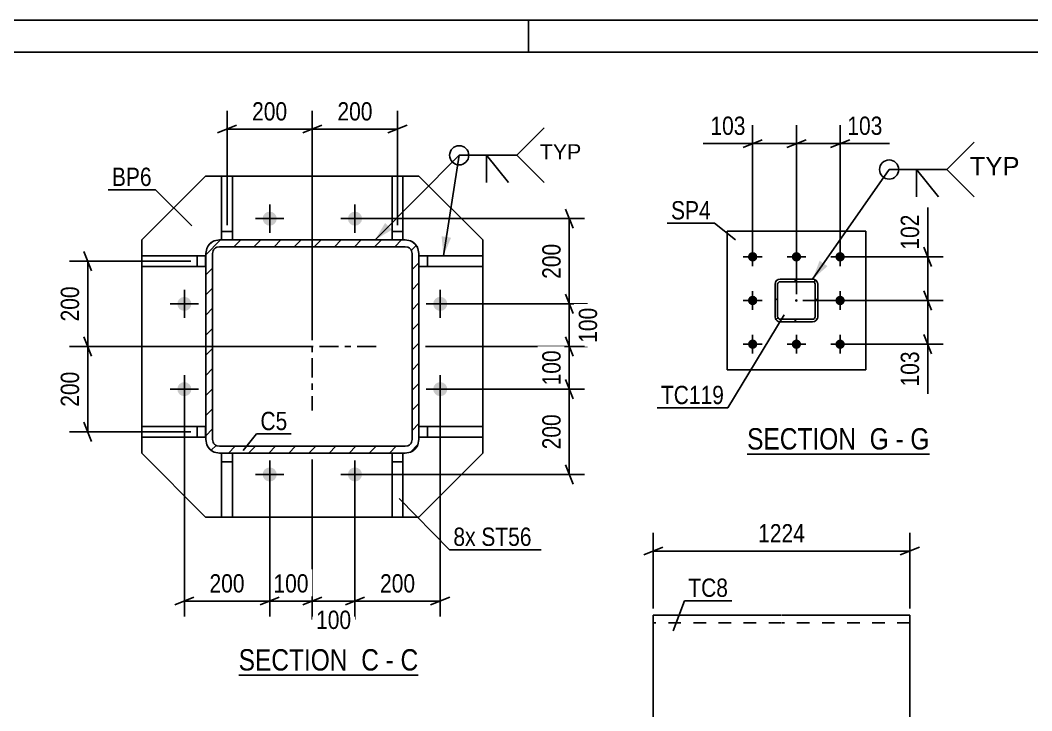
# Model space of a CAD drawing. Header units: millimetres. Extents: x 0 to 841, y 0 to 594.
# Drawn here: x 551.6 to 709.7, y 486 to 594 of the extents above; entities that cross this region are included whole.
import ezdxf

# ---------------------------------------------------------------- set-up
doc = ezdxf.new("R2010")
doc.units = ezdxf.units.MM
doc.linetypes.add('DXK_LINE_DOT2', pattern=[3.9198, 1.9599, -1.9599])
doc.linetypes.add('DXK_LINE_DOT3', pattern=[5.9187, 2.979, -0.9799, 0.9799, -0.9799])
doc.styles.add('Arial', font='arial.ttf', dxfattribs={"height": 0.2})
doc.styles.add('Arial Narrow', font='ARIALN.TTF', dxfattribs={"height": 0.2})

# ---------------------------------------------------------------- blocks, each defined once
blk = doc.blocks.new('Unknown-695494452-1133')
at = {"color": 5, "linetype": 'Continuous'}
for p, q in [((841, 594), (0, 594)), ((631, 589), (631, 594)), ((836, 589), (5, 589))]:
    blk.add_line(p, q, dxfattribs=at)
blk = doc.blocks.new('Unknown-695494452-62 - 4946')
at = {"color": 6, "linetype": 'Continuous'}
blk.add_line((585.71, 491.56), (613.78, 491.56), dxfattribs=at)
at = {"color": 0, "linetype": 'Continuous'}
for points in [[(603.82, 492.31), (603.82, 495.81), (585.71, 495.81), (585.71, 492.31)], [(607.64, 492.31), (607.64, 495.81), (604.87, 495.81), (604.87, 492.31)], [(609.96, 492.31), (609.96, 495.81), (608.69, 495.81), (608.69, 492.31)], [(613.78, 492.31), (613.78, 495.81), (611.01, 495.81), (611.01, 492.31)]]:
    blk.add_wipeout(points, dxfattribs=at)
at = {"color": 7, "linetype": 'Continuous', "style": 'Arial Narrow'}
for s, p in [('SECTION ', (585.71, 492.31)), ('C', (604.87, 492.31)), ('C', (611.01, 492.31)), ('-', (608.69, 492.31))]:
    blk.add_text(s, height=3.34, dxfattribs=at).set_placement(p)
blk = doc.blocks.new('Unknown-695494452-66 - 5974')
at = {"color": 6, "linetype": 'Continuous'}
blk.add_line((665.19, 526.12), (693.69, 526.12), dxfattribs=at)
at = {"color": 0, "linetype": 'Continuous'}
for points in [[(683.29, 526.87), (683.29, 530.37), (665.19, 530.37), (665.19, 526.87)], [(687.33, 526.87), (687.33, 530.37), (684.34, 530.37), (684.34, 526.87)], [(689.65, 526.87), (689.65, 530.37), (688.38, 530.37), (688.38, 526.87)], [(693.69, 526.87), (693.69, 530.37), (690.7, 530.37), (690.7, 526.87)]]:
    blk.add_wipeout(points, dxfattribs=at)
at = {"color": 7, "linetype": 'Continuous', "style": 'Arial Narrow'}
for s, p in [('SECTION ', (665.19, 526.87)), ('G', (684.34, 526.87)), ('G', (690.7, 526.87)), ('-', (688.38, 526.87))]:
    blk.add_text(s, height=3.34, dxfattribs=at).set_placement(p)
blk = doc.blocks.new('Part-695494452-3394 - 3378')
at = {"color": 2, "linetype": 'Continuous'}
for p, q in [((670.52, 500.99), (650.52, 500.99)), ((650.52, 473.39), (650.52, 500.99)), ((690.62, 500.99), (670.62, 500.99)), ((690.62, 500.99), (690.62, 500.81)), ((690.62, 500.81), (690.62, 470.99)), ((650.52, 473.39), (650.52, 470.99)), ((670.52, 470.99), (650.52, 470.99)), ((690.62, 470.99), (670.62, 470.99))]:
    blk.add_line(p, q, dxfattribs=at)
at = {"color": 7, "linetype": 'DXK_LINE_DOT2'}
for p, q in [((670.52, 499.79), (650.52, 499.79)), ((690.62, 499.79), (670.62, 499.79)), ((650.52, 471.18), (650.52, 473.39)), ((650.52, 472.19), (650.52, 472.29)), ((670.52, 472.19), (650.52, 472.19)), ((690.62, 472.19), (670.62, 472.19)), ((690.62, 472.19), (690.62, 472.29))]:
    blk.add_line(p, q, dxfattribs=at)
blk = doc.blocks.new('Part-695494452-5003 - 4946')
at = {"color": 2, "linetype": 'Continuous'}
for p, q in [((609.72, 559.64), (609.72, 569.64)), ((611.39, 569.64), (609.72, 569.64)), ((611.39, 569.64), (611.39, 559.64)), ((611.39, 560.97), (609.72, 560.97))]:
    blk.add_line(p, q, dxfattribs=at)
at = {"color": 7, "linetype": 'DXK_LINE_DOT2'}
blk.add_line((611.39, 559.64), (609.72, 559.64), dxfattribs=at)
blk = doc.blocks.new('Part-695494452-5008 - 4946')
at = {"color": 2, "linetype": 'Continuous'}
for p, q in [((583.05, 559.64), (583.05, 569.64)), ((583.05, 569.64), (584.72, 569.64)), ((584.72, 569.64), (584.72, 559.64)), ((583.05, 560.97), (584.72, 560.97))]:
    blk.add_line(p, q, dxfattribs=at)
at = {"color": 7, "linetype": 'DXK_LINE_DOT2'}
blk.add_line((584.72, 559.64), (583.05, 559.64), dxfattribs=at)
blk = doc.blocks.new('Part-695494452-4956 - 4946')
at = {"color": 2, "linetype": 'Continuous'}
for p, q in [((570.56, 559.64), (580.55, 569.64)), ((580.55, 569.64), (583.05, 569.64)), ((609.72, 569.64), (584.72, 569.64)), ((613.89, 569.64), (611.39, 569.64)), ((623.89, 559.64), (613.89, 569.64)), ((570.56, 559.64), (570.56, 557.14)), ((623.89, 559.64), (623.89, 557.14)), ((570.56, 555.47), (570.56, 530.47)), ((623.89, 555.47), (623.89, 530.47)), ((570.56, 526.31), (570.56, 528.81)), ((623.89, 526.31), (623.89, 528.81)), ((580.55, 516.31), (570.56, 526.31)), ((623.89, 526.31), (613.89, 516.31)), ((583.05, 516.31), (580.55, 516.31)), ((609.72, 516.31), (584.72, 516.31)), ((613.89, 516.31), (611.39, 516.31))]:
    blk.add_line(p, q, dxfattribs=at)
at = {"color": 7, "linetype": 'DXK_LINE_DOT2'}
for p, q in [((583.05, 569.64), (584.72, 569.64)), ((611.39, 569.64), (609.72, 569.64)), ((570.56, 557.14), (570.56, 555.47)), ((623.89, 557.14), (623.89, 555.47)), ((570.56, 528.81), (570.56, 530.47)), ((623.89, 528.81), (623.89, 530.47)), ((583.05, 516.31), (584.72, 516.31)), ((611.39, 516.31), (609.72, 516.31))]:
    blk.add_line(p, q, dxfattribs=at)
blk = doc.blocks.new('Part-695494452-4993 - 4946')
at = {"color": 2, "linetype": 'Continuous'}
for p, q in [((609.72, 516.31), (609.72, 526.31)), ((611.39, 524.97), (609.72, 524.97)), ((611.39, 526.31), (611.39, 516.31)), ((611.39, 516.31), (609.72, 516.31))]:
    blk.add_line(p, q, dxfattribs=at)
at = {"color": 7, "linetype": 'DXK_LINE_DOT2'}
blk.add_line((609.72, 526.31), (611.39, 526.31), dxfattribs=at)
blk = doc.blocks.new('Part-695494452-4998 - 4946')
at = {"color": 2, "linetype": 'Continuous'}
for p, q in [((583.05, 516.31), (583.05, 526.31)), ((583.05, 524.97), (584.72, 524.97)), ((584.72, 526.31), (584.72, 516.31)), ((584.72, 516.31), (583.05, 516.31))]:
    blk.add_line(p, q, dxfattribs=at)
at = {"color": 7, "linetype": 'DXK_LINE_DOT2'}
blk.add_line((583.05, 526.31), (584.72, 526.31), dxfattribs=at)
blk = doc.blocks.new('Part-695494452-5013 - 4946')
at = {"color": 2, "linetype": 'Continuous'}
for p, q in [((570.55, 555.47), (570.55, 557.14)), ((570.55, 557.14), (580.55, 557.14)), ((579.22, 557.14), (579.22, 555.47)), ((580.55, 555.47), (570.55, 555.47))]:
    blk.add_line(p, q, dxfattribs=at)
at = {"color": 7, "linetype": 'DXK_LINE_DOT2'}
blk.add_line((580.55, 557.14), (580.55, 555.47), dxfattribs=at)
blk = doc.blocks.new('Part-695494452-5018 - 4946')
at = {"color": 2, "linetype": 'Continuous'}
for p, q in [((570.55, 528.81), (570.55, 530.47)), ((570.55, 530.47), (580.55, 530.47)), ((579.22, 528.81), (579.22, 530.47)), ((580.55, 528.81), (570.55, 528.81))]:
    blk.add_line(p, q, dxfattribs=at)
at = {"color": 7, "linetype": 'DXK_LINE_DOT2'}
blk.add_line((580.55, 530.47), (580.55, 528.81), dxfattribs=at)
blk = doc.blocks.new('Part-695494452-5023 - 4946')
at = {"color": 2, "linetype": 'Continuous'}
for p, q in [((613.89, 557.14), (623.89, 557.14)), ((615.22, 557.14), (615.22, 555.47)), ((623.89, 557.14), (623.89, 555.47)), ((623.89, 555.47), (613.89, 555.47))]:
    blk.add_line(p, q, dxfattribs=at)
at = {"color": 7, "linetype": 'DXK_LINE_DOT2'}
blk.add_line((613.89, 555.47), (613.89, 557.14), dxfattribs=at)
blk = doc.blocks.new('Part-695494452-5028 - 4946')
at = {"color": 2, "linetype": 'Continuous'}
for p, q in [((613.89, 530.47), (623.89, 530.47)), ((615.22, 528.81), (615.22, 530.47)), ((623.89, 530.47), (623.89, 528.81)), ((623.89, 528.81), (613.89, 528.81))]:
    blk.add_line(p, q, dxfattribs=at)
at = {"color": 7, "linetype": 'DXK_LINE_DOT2'}
blk.add_line((613.89, 528.81), (613.89, 530.47), dxfattribs=at)
blk = doc.blocks.new('Part-695494452-5030 - 4946')
at = {"linetype": 'Continuous'}
h = blk.add_hatch(dxfattribs=at)
h.set_pattern_fill('', scale=0.7, style=0, pattern_type=0)
h.set_pattern_definition([(45, (612.5717, 526.4694), (-1.57154, 1.57154), [])])
h.paths.add_polyline_path([(611.76, 526.31), (612.57, 526.47), (613.26, 526.93), (613.73, 527.62), (613.89, 528.44), (613.89, 557.51), (613.73, 558.32), (613.26, 559.02), (612.57, 559.48), (611.76, 559.64), (582.69, 559.64), (581.87, 559.48), (581.18, 559.02), (580.72, 558.32), (580.56, 557.51), (580.56, 528.44), (580.72, 527.62), (581.18, 526.93), (581.87, 526.47), (582.69, 526.31)])
h.paths.add_polyline_path([(582.28, 527.45), (581.93, 527.69), (581.7, 528.03), (581.62, 528.44), (581.62, 557.51), (581.7, 557.92), (581.93, 558.26), (582.28, 558.49), (582.69, 558.57), (611.76, 558.57), (612.16, 558.49), (612.51, 558.26), (612.74, 557.92), (612.82, 557.51), (612.82, 528.44), (612.74, 528.03), (612.51, 527.69), (612.16, 527.45), (611.76, 527.37), (582.69, 527.37)])
at = {"color": 7, "linetype": 'DXK_LINE_DOT2'}
for p, q in [((580.56, 557.51), (580.72, 558.32)), ((581.87, 559.48), (582.69, 559.64)), ((582.69, 558.57), (582.28, 558.49)), ((582.69, 559.64), (611.76, 559.64)), ((582.69, 558.57), (611.76, 558.57)), ((611.76, 559.64), (612.57, 559.48)), ((612.16, 558.49), (611.76, 558.57)), ((613.73, 558.32), (613.89, 557.51)), ((580.56, 528.44), (580.56, 557.51)), ((581.7, 557.92), (581.62, 557.51)), ((581.62, 528.44), (581.62, 557.51)), ((612.82, 557.51), (612.74, 557.92)), ((612.82, 528.44), (612.82, 557.51)), ((613.89, 528.44), (613.89, 557.51)), ((580.72, 527.62), (580.56, 528.44)), ((581.62, 528.44), (581.7, 528.03)), ((612.74, 528.03), (612.82, 528.44)), ((613.89, 528.44), (613.73, 527.62)), ((582.28, 527.45), (582.69, 527.37)), ((582.69, 527.37), (611.76, 527.37)), ((611.76, 527.37), (612.16, 527.45)), ((582.69, 526.31), (581.87, 526.47)), ((582.69, 526.31), (611.76, 526.31)), ((612.57, 526.47), (611.76, 526.31))]:
    blk.add_line(p, q, dxfattribs=at)
at = {"color": 2, "linetype": 'Continuous'}
for p, q in [((580.72, 558.32), (580.56, 557.51)), ((582.69, 559.64), (581.87, 559.48)), ((582.28, 558.49), (582.69, 558.57)), ((582.69, 559.64), (611.76, 559.64)), ((582.69, 558.57), (611.76, 558.57)), ((612.57, 559.48), (611.76, 559.64)), ((611.76, 558.57), (612.16, 558.49)), ((613.89, 557.51), (613.73, 558.32)), ((580.56, 528.44), (580.56, 557.51)), ((581.62, 557.51), (581.7, 557.92)), ((581.62, 528.44), (581.62, 557.51)), ((612.74, 557.92), (612.82, 557.51)), ((612.82, 528.44), (612.82, 557.51)), ((613.89, 528.44), (613.89, 557.51)), ((580.56, 528.44), (580.72, 527.62)), ((581.7, 528.03), (581.62, 528.44)), ((612.82, 528.44), (612.74, 528.03)), ((613.73, 527.62), (613.89, 528.44)), ((582.69, 527.37), (582.28, 527.45)), ((582.69, 527.37), (611.76, 527.37)), ((612.16, 527.45), (611.76, 527.37)), ((581.87, 526.47), (582.69, 526.31)), ((582.69, 526.31), (611.76, 526.31)), ((611.76, 526.31), (612.57, 526.47))]:
    blk.add_line(p, q, dxfattribs=at)
at = {"color": 7, "linetype": 'DXK_LINE_DOT3'}
for p, q in [((597.22, 552.97), (597.22, 532.97)), ((607.22, 542.97), (587.22, 542.97))]:
    blk.add_line(p, q, dxfattribs=at)
at = {"color": 7, "linetype": 'DXK_LINE_DOT2'}
for centre, radius, start, end in [((582.69, 557.51), 2.13, 112.5, 157.5), ((582.69, 557.51), 1.07, 112.5, 157.5), ((611.76, 557.51), 1.07, 22.5, 67.5), ((611.76, 557.51), 2.13, 22.5, 67.5), ((582.69, 528.44), 2.13, 202.5, 247.5), ((582.69, 528.44), 1.07, 202.5, 247.5), ((611.76, 528.44), 1.07, 292.5, 337.5), ((611.76, 528.44), 2.13, 292.5, 337.5)]:
    blk.add_arc(centre, radius, start, end, dxfattribs=at)
at = {"color": 2, "linetype": 'Continuous'}
for centre, radius, start, end in [((582.69, 557.51), 2.13, 112.5, 157.5), ((582.69, 557.51), 1.07, 112.5, 157.5), ((611.76, 557.51), 1.07, 22.5, 67.5), ((611.76, 557.51), 2.13, 22.5, 67.5), ((582.69, 528.44), 2.13, 202.5, 247.5), ((582.69, 528.44), 1.07, 202.5, 247.5), ((611.76, 528.44), 1.07, 292.5, 337.5), ((611.76, 528.44), 2.13, 292.5, 337.5)]:
    blk.add_arc(centre, radius, start, end, dxfattribs=at)
blk = doc.blocks.new('Bolt-695494452-5055 - 4946')
at = {"linetype": 'Continuous'}
for points in [[(591.66, 562.97, -1), (589.46, 562.97, -1)], [(604.99, 562.97, -1), (602.79, 562.97, -1)], [(578.32, 549.64, -1), (576.12, 549.64, -1)], [(618.32, 549.64, -1), (616.12, 549.64, -1)], [(578.32, 536.31, -1), (576.12, 536.31, -1)], [(618.32, 536.31, -1), (616.12, 536.31, -1)], [(591.66, 522.97, -1), (589.46, 522.97, -1)], [(604.99, 522.97, -1), (602.79, 522.97, -1)]]:
    blk.add_hatch(color=1, dxfattribs=at).paths.add_polyline_path(points)
at = {"color": 1, "linetype": 'Continuous'}
for p, q in [((590.56, 565.17), (590.56, 560.77)), ((603.89, 565.17), (603.89, 560.77)), ((592.76, 562.97), (588.36, 562.97)), ((606.09, 562.97), (601.69, 562.97)), ((577.22, 551.84), (577.22, 547.44)), ((617.22, 551.84), (617.22, 547.44)), ((579.42, 549.64), (575.02, 549.64)), ((619.42, 549.64), (615.02, 549.64)), ((577.22, 538.51), (577.22, 534.11)), ((617.22, 538.51), (617.22, 534.11)), ((579.42, 536.31), (575.02, 536.31)), ((619.42, 536.31), (615.02, 536.31)), ((590.56, 525.17), (590.56, 520.77)), ((603.89, 525.17), (603.89, 520.77)), ((592.76, 522.97), (588.36, 522.97)), ((606.09, 522.97), (601.69, 522.97))]:
    blk.add_line(p, q, dxfattribs=at)
blk = doc.blocks.new('Bolt-695494452-5979 - 5974')
at = {"linetype": 'Continuous'}
for points in [[(666.05, 556.27, -1), (666.05, 557.74, -1)], [(672.89, 556.27, -1), (672.89, 557.74, -1)], [(679.72, 556.27, -1), (679.72, 557.74, -1)], [(666.05, 549.44, -1), (666.05, 550.91, -1)], [(679.72, 549.44, -1), (679.72, 550.91, -1)], [(666.05, 542.61, -1), (666.05, 544.07, -1)], [(672.89, 542.61, -1), (672.89, 544.07, -1)], [(679.72, 542.61, -1), (679.72, 544.07, -1)]]:
    blk.add_hatch(color=1, dxfattribs=at).paths.add_polyline_path(points)
at = {"color": 1, "linetype": 'Continuous'}
for p, q in [((666.05, 555.54), (666.05, 558.47)), ((672.89, 555.54), (672.89, 558.47)), ((679.72, 555.54), (679.72, 558.47)), ((667.52, 557.01), (664.59, 557.01)), ((674.35, 557.01), (671.42, 557.01)), ((681.19, 557.01), (678.25, 557.01)), ((666.05, 548.71), (666.05, 551.64)), ((679.72, 548.71), (679.72, 551.64)), ((667.52, 550.17), (664.59, 550.17)), ((681.19, 550.17), (678.25, 550.17)), ((666.05, 541.87), (666.05, 544.81)), ((672.89, 541.87), (672.89, 544.81)), ((679.72, 541.87), (679.72, 544.81)), ((667.52, 543.34), (664.59, 543.34)), ((674.35, 543.34), (671.42, 543.34)), ((681.19, 543.34), (678.25, 543.34))]:
    blk.add_line(p, q, dxfattribs=at)
blk = doc.blocks.new('Part-695494452-6034 - 5974')
at = {"color": 2, "linetype": 'Continuous'}
for p, q in [((683.72, 561.01), (662.05, 561.01)), ((662.05, 539.34), (662.05, 561.01)), ((683.72, 539.34), (683.72, 561.01)), ((683.72, 539.34), (662.05, 539.34))]:
    blk.add_line(p, q, dxfattribs=at)
blk = doc.blocks.new('Part-695494452-6041 - 5974')
at = {"linetype": 'Continuous'}
h = blk.add_hatch(dxfattribs=at)
h.set_pattern_fill('', scale=0.7, style=0, pattern_type=0)
h.set_pattern_definition([(45, (675.7276, 546.9), (-1.57154, 1.57154), [])])
h.paths.add_polyline_path([(675.42, 546.84), (675.73, 546.9), (675.99, 547.07), (676.16, 547.33), (676.22, 547.64), (676.22, 552.71), (676.16, 553.01), (675.99, 553.27), (675.73, 553.44), (675.42, 553.51), (670.35, 553.51), (670.05, 553.44), (669.79, 553.27), (669.62, 553.01), (669.55, 552.71), (669.55, 547.64), (669.62, 547.33), (669.79, 547.07), (670.05, 546.9), (670.35, 546.84)])
h.paths.add_polyline_path([(670.35, 547.24), (670.2, 547.27), (670.07, 547.36), (669.99, 547.49), (669.95, 547.64), (669.95, 552.71), (669.99, 552.86), (670.07, 552.99), (670.2, 553.08), (670.35, 553.11), (675.42, 553.11), (675.57, 553.08), (675.7, 552.99), (675.79, 552.86), (675.82, 552.71), (675.82, 547.64), (675.79, 547.49), (675.7, 547.36), (675.57, 547.27), (675.42, 547.24)])
blk.add_hatch(color=246, dxfattribs=at).paths.add_polyline_path([(672.89, 550.07, -1), (672.89, 550.27, -1)])
at = {"color": 7, "linetype": 'DXK_LINE_DOT2'}
for p, q in [((670.05, 553.44), (670.35, 553.51)), ((670.35, 553.51), (675.42, 553.51)), ((675.42, 553.51), (675.73, 553.44)), ((669.55, 552.71), (669.62, 553.01)), ((669.55, 552.71), (669.55, 547.64)), ((669.55, 552.71), (669.55, 552.71)), ((669.99, 552.86), (669.95, 552.71)), ((669.95, 547.64), (669.95, 552.71)), ((670.07, 552.99), (669.99, 552.86)), ((670.2, 553.08), (670.07, 552.99)), ((670.35, 553.11), (670.2, 553.08)), ((670.35, 553.11), (675.42, 553.11)), ((675.57, 553.08), (675.42, 553.11)), ((675.7, 552.99), (675.57, 553.08)), ((675.79, 552.86), (675.7, 552.99)), ((675.82, 552.71), (675.79, 552.86)), ((675.82, 547.64), (675.82, 552.71)), ((676.16, 553.01), (676.22, 552.71)), ((676.22, 547.64), (676.22, 552.71)), ((669.62, 547.33), (669.55, 547.64)), ((669.95, 547.64), (669.99, 547.49)), ((669.99, 547.49), (670.07, 547.36)), ((670.07, 547.36), (670.2, 547.27)), ((670.2, 547.27), (670.35, 547.24)), ((670.35, 547.24), (675.42, 547.24)), ((675.42, 547.24), (675.57, 547.27)), ((675.57, 547.27), (675.7, 547.36)), ((675.7, 547.36), (675.79, 547.49)), ((675.79, 547.49), (675.82, 547.64)), ((676.22, 547.64), (676.16, 547.33)), ((670.35, 546.84), (670.05, 546.9)), ((670.35, 546.84), (675.42, 546.84)), ((675.73, 546.9), (675.42, 546.84))]:
    blk.add_line(p, q, dxfattribs=at)
at = {"color": 2, "linetype": 'Continuous'}
for p, q in [((670.35, 553.51), (670.05, 553.44)), ((670.35, 553.51), (670.35, 553.51)), ((670.35, 553.51), (675.42, 553.51)), ((675.42, 553.51), (675.42, 553.51)), ((675.73, 553.44), (675.42, 553.51)), ((669.62, 553.01), (669.55, 552.71)), ((669.55, 552.71), (669.55, 552.71)), ((669.55, 547.64), (669.55, 552.71)), ((669.95, 552.71), (669.99, 552.86)), ((669.95, 552.71), (669.95, 552.71)), ((669.95, 547.64), (669.95, 552.71)), ((669.99, 552.86), (670.07, 552.99)), ((670.07, 552.99), (670.2, 553.08)), ((670.2, 553.08), (670.35, 553.11)), ((670.35, 553.11), (670.35, 553.11)), ((670.35, 553.11), (675.42, 553.11)), ((675.42, 553.11), (675.42, 553.11)), ((675.42, 553.11), (675.57, 553.08)), ((675.57, 553.08), (675.7, 552.99)), ((675.7, 552.99), (675.79, 552.86)), ((675.79, 552.86), (675.82, 552.71)), ((675.82, 552.71), (675.82, 552.71)), ((675.82, 547.64), (675.82, 552.71)), ((676.22, 552.71), (676.16, 553.01)), ((676.22, 552.71), (676.22, 552.71)), ((676.22, 547.64), (676.22, 552.71)), ((669.55, 547.64), (669.55, 547.64)), ((669.55, 547.64), (669.62, 547.33)), ((669.95, 547.64), (669.95, 547.64)), ((669.99, 547.49), (669.95, 547.64)), ((670.07, 547.36), (669.99, 547.49)), ((670.2, 547.27), (670.07, 547.36)), ((670.35, 547.24), (670.2, 547.27)), ((670.35, 547.24), (670.35, 547.24)), ((670.35, 547.24), (675.42, 547.24)), ((675.57, 547.27), (675.42, 547.24)), ((675.42, 547.24), (675.42, 547.24)), ((675.7, 547.36), (675.57, 547.27)), ((675.79, 547.49), (675.7, 547.36)), ((675.82, 547.64), (675.79, 547.49)), ((675.82, 547.64), (675.82, 547.64)), ((676.16, 547.33), (676.22, 547.64)), ((676.22, 547.64), (676.22, 547.64)), ((670.05, 546.9), (670.35, 546.84)), ((670.35, 546.84), (670.35, 546.84)), ((670.35, 546.84), (675.42, 546.84)), ((675.42, 546.84), (675.73, 546.9)), ((675.42, 546.84), (675.42, 546.84))]:
    blk.add_line(p, q, dxfattribs=at)
at = {"color": 246, "linetype": 'DXK_LINE_DOT2'}
blk.add_line((672.89, 550.17), (672.89, 550.17), dxfattribs=at)
at = {"color": 246, "linetype": 'Continuous'}
blk.add_circle((672.89, 550.17), 0.1, dxfattribs=at)
at = {"color": 7, "linetype": 'DXK_LINE_DOT2'}
for centre, start, end in [((670.35, 552.71), 112.5, 157.5), ((675.42, 552.71), 22.5, 67.5), ((670.35, 547.64), 202.5, 247.5), ((675.42, 547.64), 292.5, 337.5)]:
    blk.add_arc(centre, 0.8, start, end, dxfattribs=at)
at = {"color": 2, "linetype": 'Continuous'}
for centre, start, end in [((670.35, 552.71), 112.5, 157.5), ((675.42, 552.71), 22.5, 67.5), ((670.35, 547.64), 202.5, 247.5), ((675.42, 547.64), 292.5, 337.5)]:
    blk.add_arc(centre, 0.8, start, end, dxfattribs=at)
blk = doc.blocks.new('StraightDimension-695494452-3397 - 3378')
at = {"color": 7, "linetype": 'Continuous'}
for p, q in [((650.52, 501.99), (650.52, 513.84)), ((690.62, 501.99), (690.62, 513.84)), ((652.02, 511.59), (649.02, 510.39)), ((650.52, 510.99), (690.62, 510.99)), ((689.12, 510.39), (692.12, 511.59))]:
    blk.add_line(p, q, dxfattribs=at)
at = {"color": 0}
blk.add_wipeout([(674.82, 511.74), (674.82, 515.94), (666.31, 515.94), (666.31, 511.74)], dxfattribs=at)
at = {"color": 3, "style": 'Arial Narrow'}
blk.add_text('1224', height=2.863, dxfattribs=at).set_placement((666.91, 512.34))
blk = doc.blocks.new('StraightDimension-695494452-22088 - 4946')
at = {"color": 7, "linetype": 'Continuous'}
for p, q in [((597.22, 525.31), (597.22, 500.31)), ((603.89, 521.97), (603.89, 500.31)), ((595.72, 502.56), (598.72, 503.76)), ((597.22, 503.16), (603.89, 503.16)), ((605.39, 503.76), (602.39, 502.56))]:
    blk.add_line(p, q, dxfattribs=at)
at = {"color": 0}
blk.add_wipeout([(603.9, 498.21), (603.9, 502.41), (597.21, 502.41), (597.21, 498.21)], dxfattribs=at)
at = {"color": 3, "style": 'Arial Narrow'}
blk.add_text('100', height=2.863, dxfattribs=at).set_placement((597.81, 498.81))
blk = doc.blocks.new('StraightDimension-695494452-5082 - 4946')
at = {"color": 7, "linetype": 'Continuous'}
for p, q in [((562.71, 541.47), (561.51, 544.47)), ((596.39, 542.97), (559.26, 542.97)), ((562.11, 529.64), (562.11, 542.97)), ((561.51, 531.14), (562.71, 528.14)), ((578.22, 529.64), (559.26, 529.64))]:
    blk.add_line(p, q, dxfattribs=at)
at = {"color": 0}
blk.add_wipeout([(561.36, 539.65), (557.16, 539.65), (557.16, 532.96), (561.36, 532.96)], dxfattribs=at)
at = {"color": 3, "style": 'Arial Narrow'}
blk.add_text('200', height=2.863, rotation=90.0002, dxfattribs=at).set_placement((560.76, 533.56))
blk = doc.blocks.new('StraightDimension-695494452-22087 - 4946')
at = {"color": 7, "linetype": 'Continuous'}
for p, q in [((617.22, 535.31), (617.22, 500.76)), ((603.89, 521.97), (603.89, 500.76)), ((605.39, 503.76), (602.39, 502.56)), ((603.89, 503.16), (617.22, 503.16)), ((615.72, 502.56), (618.72, 503.76))]:
    blk.add_line(p, q, dxfattribs=at)
at = {"color": 0}
blk.add_wipeout([(613.9, 503.91), (613.9, 508.11), (607.21, 508.11), (607.21, 503.91)], dxfattribs=at)
at = {"color": 3, "style": 'Arial Narrow'}
blk.add_text('200', height=2.863, dxfattribs=at).set_placement((607.81, 504.51))
blk = doc.blocks.new('StraightDimension-695494452-5068 - 4946')
at = {"color": 7, "linetype": 'Continuous'}
for p, q in [((562.71, 554.81), (561.51, 557.81)), ((578.22, 556.31), (559.26, 556.31)), ((562.11, 542.97), (562.11, 556.31)), ((561.51, 544.47), (562.71, 541.47)), ((596.39, 542.97), (559.26, 542.97))]:
    blk.add_line(p, q, dxfattribs=at)
at = {"color": 0}
blk.add_wipeout([(561.36, 552.98), (557.16, 552.98), (557.16, 546.3), (561.36, 546.3)], dxfattribs=at)
at = {"color": 3, "style": 'Arial Narrow'}
blk.add_text('200', height=2.863, rotation=90.0002, dxfattribs=at).set_placement((560.76, 546.9))
blk = doc.blocks.new('StraightDimension-695494452-5097 - 4946')
at = {"color": 7, "linetype": 'Continuous'}
for p, q in [((583.89, 561.97), (583.89, 579.82)), ((597.22, 543.97), (597.22, 579.82)), ((585.39, 577.57), (582.39, 576.37)), ((595.72, 576.37), (598.72, 577.57)), ((583.89, 576.97), (597.22, 576.97))]:
    blk.add_line(p, q, dxfattribs=at)
at = {"color": 0}
blk.add_wipeout([(593.9, 577.72), (593.9, 581.92), (587.21, 581.92), (587.21, 577.72)], dxfattribs=at)
at = {"color": 3, "style": 'Arial Narrow'}
blk.add_text('200', height=2.863, dxfattribs=at).set_placement((587.81, 578.32))
blk = doc.blocks.new('StraightDimension-695494452-5103 - 4946')
at = {"color": 7, "linetype": 'Continuous'}
for p, q in [((597.22, 543.97), (597.22, 579.82)), ((610.55, 561.97), (610.55, 579.82)), ((598.72, 577.57), (595.72, 576.37)), ((609.05, 576.37), (612.05, 577.57)), ((597.22, 576.97), (610.55, 576.97))]:
    blk.add_line(p, q, dxfattribs=at)
at = {"color": 0}
blk.add_wipeout([(607.23, 577.72), (607.23, 581.92), (600.55, 581.92), (600.55, 577.72)], dxfattribs=at)
at = {"color": 3, "style": 'Arial Narrow'}
blk.add_text('200', height=2.863, dxfattribs=at).set_placement((601.15, 578.32))
blk = doc.blocks.new('StraightDimension-695494452-22050 - 4946')
at = {"color": 7, "linetype": 'Continuous'}
for p, q in [((637.98, 561.47), (636.78, 564.47)), ((604.89, 562.97), (639.78, 562.97)), ((637.38, 549.64), (637.38, 562.97)), ((636.78, 551.14), (637.98, 548.14)), ((618.22, 549.64), (639.78, 549.64))]:
    blk.add_line(p, q, dxfattribs=at)
at = {"color": 0}
blk.add_wipeout([(636.63, 559.65), (632.43, 559.65), (632.43, 552.96), (636.63, 552.96)], dxfattribs=at)
at = {"color": 3, "style": 'Arial Narrow'}
blk.add_text('200', height=2.863, rotation=90.0002, dxfattribs=at).set_placement((636.03, 553.56))
blk = doc.blocks.new('StraightDimension-695494452-22051 - 4946')
at = {"color": 7, "linetype": 'Continuous'}
for p, q in [((636.78, 551.14), (637.98, 548.14)), ((618.22, 549.64), (640.23, 549.64)), ((637.38, 542.97), (637.38, 549.64)), ((637.98, 541.47), (636.78, 544.47)), ((614.89, 542.97), (640.23, 542.97))]:
    blk.add_line(p, q, dxfattribs=at)
at = {"color": 0}
blk.add_wipeout([(642.33, 549.65), (638.13, 549.65), (638.13, 542.96), (642.33, 542.96)], dxfattribs=at)
at = {"color": 3, "style": 'Arial Narrow'}
blk.add_text('100', height=2.863, rotation=90.0002, dxfattribs=at).set_placement((641.73, 543.56))
blk = doc.blocks.new('StraightDimension-695494452-22052 - 4946')
at = {"color": 7, "linetype": 'Continuous'}
for p, q in [((636.78, 544.47), (637.98, 541.47)), ((614.89, 542.97), (639.78, 542.97)), ((637.38, 536.31), (637.38, 542.97)), ((637.98, 534.81), (636.78, 537.81)), ((618.22, 536.31), (639.78, 536.31))]:
    blk.add_line(p, q, dxfattribs=at)
at = {"color": 0}
blk.add_wipeout([(636.63, 542.98), (632.43, 542.98), (632.43, 536.3), (636.63, 536.3)], dxfattribs=at)
at = {"color": 3, "style": 'Arial Narrow'}
blk.add_text('100', height=2.863, rotation=90.0002, dxfattribs=at).set_placement((636.03, 536.9))
blk = doc.blocks.new('StraightDimension-695494452-22053 - 4946')
at = {"color": 7, "linetype": 'Continuous'}
for p, q in [((637.98, 534.81), (636.78, 537.81)), ((618.22, 536.31), (639.78, 536.31)), ((637.38, 522.97), (637.38, 536.31)), ((636.78, 524.47), (637.98, 521.47)), ((604.89, 522.97), (639.78, 522.97))]:
    blk.add_line(p, q, dxfattribs=at)
at = {"color": 0}
blk.add_wipeout([(636.63, 532.98), (632.43, 532.98), (632.43, 526.3), (636.63, 526.3)], dxfattribs=at)
at = {"color": 3, "style": 'Arial Narrow'}
blk.add_text('200', height=2.863, rotation=90.0002, dxfattribs=at).set_placement((636.03, 526.9))
blk = doc.blocks.new('StraightDimension-695494452-22089 - 4946')
at = {"color": 7, "linetype": 'Continuous'}
for p, q in [((597.22, 525.31), (597.22, 500.76)), ((590.56, 521.97), (590.56, 500.76)), ((589.06, 502.56), (592.06, 503.76)), ((590.56, 503.16), (597.22, 503.16)), ((598.72, 503.76), (595.72, 502.56))]:
    blk.add_line(p, q, dxfattribs=at)
at = {"color": 0}
blk.add_wipeout([(597.23, 503.91), (597.23, 508.11), (590.55, 508.11), (590.55, 503.91)], dxfattribs=at)
at = {"color": 3, "style": 'Arial Narrow'}
blk.add_text('100', height=2.863, dxfattribs=at).set_placement((591.15, 504.51))
blk = doc.blocks.new('StraightDimension-695494452-22090 - 4946')
at = {"color": 7, "linetype": 'Continuous'}
for p, q in [((577.22, 535.31), (577.22, 500.76)), ((590.56, 521.97), (590.56, 500.76)), ((578.72, 503.76), (575.72, 502.56)), ((577.22, 503.16), (590.56, 503.16)), ((589.06, 502.56), (592.06, 503.76))]:
    blk.add_line(p, q, dxfattribs=at)
at = {"color": 0}
blk.add_wipeout([(587.23, 503.91), (587.23, 508.11), (580.55, 508.11), (580.55, 503.91)], dxfattribs=at)
at = {"color": 3, "style": 'Arial Narrow'}
blk.add_text('200', height=2.863, dxfattribs=at).set_placement((581.15, 504.51))
blk = doc.blocks.new('StraightDimension-695494452-6099 - 5974')
at = {"color": 7, "linetype": 'Continuous'}
for p, q in [((672.89, 551.17), (672.89, 577.57)), ((679.72, 558.01), (679.72, 577.57)), ((671.39, 574.12), (674.39, 575.32)), ((672.89, 574.72), (679.72, 574.72)), ((681.22, 575.32), (678.22, 574.12))]:
    blk.add_line(p, q, dxfattribs=at)
at = {"color": 0}
blk.add_wipeout([(686.93, 575.47), (686.93, 579.67), (680.25, 579.67), (680.25, 575.47)], dxfattribs=at)
at = {"color": 7, "linetype": 'Continuous'}
blk.add_line((679.72, 574.72), (687.46, 574.72), dxfattribs=at)
blk.add_line((679.72, 574.72), (687.46, 574.72), dxfattribs=at)
at = {"color": 3, "style": 'Arial Narrow'}
blk.add_text('103', height=2.863, dxfattribs=at).set_placement((680.85, 576.07))
blk = doc.blocks.new('StraightDimension-695494452-6072 - 5974')
at = {"color": 7, "linetype": 'Continuous'}
for p, q in [((692.81, 551.67), (694.01, 548.67)), ((673.89, 550.17), (695.81, 550.17)), ((693.41, 543.34), (693.41, 550.17)), ((694.01, 541.84), (692.81, 544.84)), ((680.72, 543.34), (695.81, 543.34))]:
    blk.add_line(p, q, dxfattribs=at)
at = {"color": 0}
blk.add_wipeout([(692.66, 542.81), (688.46, 542.81), (688.46, 536.13), (692.66, 536.13)], dxfattribs=at)
at = {"color": 7, "linetype": 'Continuous'}
blk.add_line((693.41, 543.34), (693.41, 535.6), dxfattribs=at)
blk.add_line((693.41, 543.34), (693.41, 535.6), dxfattribs=at)
at = {"color": 3, "style": 'Arial Narrow'}
blk.add_text('103', height=2.863, rotation=90.0002, dxfattribs=at).set_placement((692.06, 536.73))
blk = doc.blocks.new('StraightDimension-695494452-6080 - 5974')
at = {"color": 7, "linetype": 'Continuous'}
for p, q in [((692.81, 558.51), (694.01, 555.51)), ((680.72, 557.01), (695.81, 557.01)), ((693.41, 550.17), (693.41, 557.01)), ((694.01, 548.67), (692.81, 551.67)), ((673.89, 550.17), (695.81, 550.17))]:
    blk.add_line(p, q, dxfattribs=at)
at = {"color": 0}
blk.add_wipeout([(692.66, 564.22), (688.46, 564.22), (688.46, 557.53), (692.66, 557.53)], dxfattribs=at)
at = {"color": 7, "linetype": 'Continuous'}
blk.add_line((693.41, 557.01), (693.41, 564.74), dxfattribs=at)
blk.add_line((693.41, 557.01), (693.41, 564.74), dxfattribs=at)
at = {"color": 3, "style": 'Arial Narrow'}
blk.add_text('102', height=2.863, rotation=90.0002, dxfattribs=at).set_placement((692.06, 558.13))
blk = doc.blocks.new('StraightDimension-695494452-6089 - 5974')
at = {"color": 7, "linetype": 'Continuous'}
for p, q in [((666.05, 558.01), (666.05, 577.57)), ((672.89, 551.17), (672.89, 577.57)), ((664.55, 574.12), (667.55, 575.32)), ((666.05, 574.72), (672.89, 574.72)), ((674.39, 575.32), (671.39, 574.12))]:
    blk.add_line(p, q, dxfattribs=at)
at = {"color": 0}
blk.add_wipeout([(665.53, 575.47), (665.53, 579.67), (658.85, 579.67), (658.85, 575.47)], dxfattribs=at)
at = {"color": 7, "linetype": 'Continuous'}
blk.add_line((666.05, 574.72), (658.32, 574.72), dxfattribs=at)
blk.add_line((666.05, 574.72), (658.32, 574.72), dxfattribs=at)
at = {"color": 3, "style": 'Arial Narrow'}
blk.add_text('103', height=2.863, dxfattribs=at).set_placement((659.45, 576.07))
blk = doc.blocks.new('Mark-695494452-3390 - 3378')
at = {"color": 0}
blk.add_wipeout([(662.2, 503.83), (662.2, 506.83), (655.99, 506.83), (655.99, 503.83)], dxfattribs=at)
blk.add_wipeout([(662.2, 503.83), (662.2, 506.83), (655.99, 506.83), (655.99, 503.83)], dxfattribs=at)
at = {"color": 30, "linetype": 'Continuous'}
for p, q in [((653.64, 498.51), (655.39, 503.23)), ((655.39, 503.23), (662.8, 503.23))]:
    blk.add_line(p, q, dxfattribs=at)
at = {"color": 3, "style": 'Arial Narrow'}
blk.add_text('TC8', height=2.863, dxfattribs=at).set_placement((655.99, 503.83))
blk = doc.blocks.new('Mark-695494452-4952 - 4946')
at = {"color": 0}
blk.add_wipeout([(572.11, 568.08), (572.11, 571.08), (565.9, 571.08), (565.9, 568.08)], dxfattribs=at)
blk.add_wipeout([(572.11, 568.08), (572.11, 571.08), (565.9, 571.08), (565.9, 568.08)], dxfattribs=at)
at = {"color": 30, "linetype": 'Continuous'}
for p in [(565.3, 567.48), (578.37, 561.83)]:
    blk.add_line(p, (572.71, 567.48), dxfattribs=at)
at = {"color": 3, "style": 'Arial Narrow'}
blk.add_text('BP6', height=2.863, dxfattribs=at).set_placement((565.9, 568.08))
blk = doc.blocks.new('WeldMark-695494452-5167 - 4946')
at = {"linetype": 'Continuous'}
for points in [[(609.67, 561.24), (607.02, 559.64), (608.6, 562.3)], [(618.91, 559.99), (617.71, 557.14), (617.43, 560.22)]]:
    blk.add_hatch(color=30, dxfattribs=at).paths.add_polyline_path(points)
at = {"color": 30, "linetype": 'Continuous'}
for p, q in [((607.02, 559.64), (620.18, 572.88)), ((617.71, 557.14), (620.18, 572.88)), ((620.18, 572.88), (629.18, 572.88))]:
    blk.add_line(p, q, dxfattribs=at)
at = {"color": 3, "linetype": 'Continuous'}
for q in [(627.89, 568.6), (624.46, 568.6)]:
    blk.add_line((624.46, 572.88), q, dxfattribs=at)
for start, end in [(90, 270), (270, 90)]:
    blk.add_arc((620.18, 572.88), 1.5, start, end, dxfattribs=at)
at = {"color": 0, "linetype": 'Continuous'}
blk.add_wipeout([(639.26, 572.23), (639.26, 574.73), (632.78, 574.73), (632.78, 572.23)], dxfattribs=at)
blk.add_wipeout([(639.26, 572.23), (639.26, 574.73), (632.78, 574.73), (632.78, 572.23)], dxfattribs=at)
at = {"color": 3, "linetype": 'Continuous'}
for q in [(633.46, 577.17), (633.46, 568.6)]:
    blk.add_line((629.18, 572.88), q, dxfattribs=at)
at = {"color": 3, "linetype": 'Continuous', "style": 'Arial'}
blk.add_text('TYP', height=2.388, dxfattribs=at).set_placement((632.78, 572.23))
blk = doc.blocks.new('MarkSet-695494452-5224 - 4946')
at = {"color": 0}
for points in [[(622.74, 511.8), (622.74, 514.8), (619.27, 514.8), (619.27, 511.8)], [(631.49, 511.8), (631.49, 514.8), (623.64, 514.8), (623.64, 511.8)]]:
    blk.add_wipeout(points, dxfattribs=at)
for points in [[(622.74, 511.8), (622.74, 514.8), (619.27, 514.8), (619.27, 511.8)], [(631.49, 511.8), (631.49, 514.8), (623.64, 514.8), (623.64, 511.8)]]:
    blk.add_wipeout(points, dxfattribs=at)
at = {"color": 30, "linetype": 'Continuous'}
for p, q in [((610.81, 519.21), (618.67, 511.2)), ((618.67, 511.2), (632.99, 511.2))]:
    blk.add_line(p, q, dxfattribs=at)
at = {"color": 3, "style": 'Arial Narrow'}
for s, p in [('8x', (619.27, 511.8)), ('ST56', (623.64, 511.8))]:
    blk.add_text(s, height=2.863, dxfattribs=at).set_placement(p)
blk = doc.blocks.new('Mark-695494452-23806 - 4946')
at = {"color": 0}
blk.add_wipeout([(593.31, 529.9), (593.31, 532.9), (589.11, 532.9), (589.11, 529.9)], dxfattribs=at)
blk.add_wipeout([(593.31, 529.9), (593.31, 532.9), (589.11, 532.9), (589.11, 529.9)], dxfattribs=at)
at = {"color": 30, "linetype": 'Continuous'}
for p, q in [((586.43, 526.7), (588.51, 529.3)), ((588.51, 529.3), (593.91, 529.3))]:
    blk.add_line(p, q, dxfattribs=at)
at = {"color": 3, "style": 'Arial Narrow'}
blk.add_text('C5', height=2.863, dxfattribs=at).set_placement((589.11, 529.9))
blk = doc.blocks.new('Mark-695494452-6030 - 5974')
at = {"color": 0}
blk.add_wipeout([(659.5, 562.85), (659.5, 565.85), (653.29, 565.85), (653.29, 562.85)], dxfattribs=at)
blk.add_wipeout([(659.5, 562.85), (659.5, 565.85), (653.29, 565.85), (653.29, 562.85)], dxfattribs=at)
at = {"color": 30, "linetype": 'Continuous'}
for p in [(652.69, 562.25), (663.37, 559.65)]:
    blk.add_line(p, (660.1, 562.25), dxfattribs=at)
at = {"color": 3, "style": 'Arial Narrow'}
blk.add_text('SP4', height=2.863, dxfattribs=at).set_placement((653.29, 562.85))
blk = doc.blocks.new('Mark-695494452-6037 - 5974')
at = {"color": 0}
blk.add_wipeout([(661.58, 533.97), (661.58, 536.97), (651.71, 536.97), (651.71, 533.97)], dxfattribs=at)
blk.add_wipeout([(661.58, 533.97), (661.58, 536.97), (651.71, 536.97), (651.71, 533.97)], dxfattribs=at)
at = {"color": 30, "linetype": 'Continuous'}
for p in [(670.98, 547.93), (651.11, 533.37)]:
    blk.add_line(p, (662.18, 533.37), dxfattribs=at)
at = {"color": 3, "style": 'Arial Narrow'}
blk.add_text('TC119', height=2.863, dxfattribs=at).set_placement((651.71, 533.97))
blk = doc.blocks.new('WeldMark-695494452-24224 - 5974')
at = {"linetype": 'Continuous'}
blk.add_hatch(color=30, dxfattribs=at).paths.add_polyline_path([(677.75, 555.54), (675.42, 553.51), (676.52, 556.4)])
at = {"color": 30, "linetype": 'Continuous'}
for p, q in [((675.42, 553.51), (687.38, 570.65)), ((687.38, 570.65), (696.38, 570.65))]:
    blk.add_line(p, q, dxfattribs=at)
at = {"color": 3, "linetype": 'Continuous'}
for q in [(695.1, 566.36), (691.67, 566.36)]:
    blk.add_line((691.67, 570.65), q, dxfattribs=at)
for start, end in [(90, 270), (270, 90)]:
    blk.add_arc((687.38, 570.65), 1.5, start, end, dxfattribs=at)
at = {"color": 0, "linetype": 'Continuous'}
blk.add_wipeout([(707.76, 569.75), (707.76, 572.75), (699.98, 572.75), (699.98, 569.75)], dxfattribs=at)
blk.add_wipeout([(707.76, 569.75), (707.76, 572.75), (699.98, 572.75), (699.98, 569.75)], dxfattribs=at)
at = {"color": 3, "linetype": 'Continuous'}
for q in [(700.67, 574.93), (700.67, 566.36)]:
    blk.add_line((696.38, 570.65), q, dxfattribs=at)
at = {"color": 3, "linetype": 'Continuous', "style": 'Arial'}
blk.add_text('TYP', height=2.865, dxfattribs=at).set_placement((699.98, 569.75))

msp = doc.modelspace()

# ---------------------------------------------------------------- block references
for name in ['Unknown-695494452-1133', 'Part-695494452-4956 - 4946', 'Part-695494452-5008 - 4946', 'Part-695494452-5003 - 4946', 'Bolt-695494452-5055 - 4946', 'Part-695494452-6034 - 5974', 'Part-695494452-5030 - 4946', 'Bolt-695494452-5979 - 5974', 'Part-695494452-5013 - 4946', 'Part-695494452-5023 - 4946', 'Part-695494452-6041 - 5974', 'Part-695494452-5018 - 4946', 'Part-695494452-5028 - 4946', 'Part-695494452-4998 - 4946', 'Part-695494452-4993 - 4946', 'Part-695494452-3394 - 3378']:
    msp.add_blockref(name, (0, 0))

# ---------------------------------------------------------------- next in the draw order: block references
for name in ['StraightDimension-695494452-6099 - 5974', 'Mark-695494452-4952 - 4946', 'Mark-695494452-6037 - 5974', 'StraightDimension-695494452-5082 - 4946', 'Unknown-695494452-66 - 5974', 'StraightDimension-695494452-22088 - 4946', 'StraightDimension-695494452-3397 - 3378', 'Unknown-695494452-62 - 4946']:
    msp.add_blockref(name, (0, 0))

# ---------------------------------------------------------------- next in the draw order: block references
for name in ['StraightDimension-695494452-5068 - 4946', 'StraightDimension-695494452-6072 - 5974', 'StraightDimension-695494452-22087 - 4946', 'StraightDimension-695494452-22089 - 4946', 'Mark-695494452-3390 - 3378']:
    msp.add_blockref(name, (0, 0))

# ---------------------------------------------------------------- next in the draw order: block references
for name in ['StraightDimension-695494452-5097 - 4946', 'StraightDimension-695494452-6080 - 5974', 'StraightDimension-695494452-22090 - 4946', 'MarkSet-695494452-5224 - 4946']:
    msp.add_blockref(name, (0, 0))

# ---------------------------------------------------------------- next in the draw order: block references
for name in ['StraightDimension-695494452-5103 - 4946', 'StraightDimension-695494452-6089 - 5974', 'WeldMark-695494452-24224 - 5974', 'Mark-695494452-23806 - 4946']:
    msp.add_blockref(name, (0, 0))

# ---------------------------------------------------------------- next in the draw order: block references
for name in ['StraightDimension-695494452-22050 - 4946', 'Mark-695494452-6030 - 5974']:
    msp.add_blockref(name, (0, 0))

# ---------------------------------------------------------------- next in the draw order: block references
for name in ['WeldMark-695494452-5167 - 4946', 'StraightDimension-695494452-22051 - 4946']:
    msp.add_blockref(name, (0, 0))

# ---------------------------------------------------------------- next in the draw order: block references
msp.add_blockref('StraightDimension-695494452-22052 - 4946', (0, 0))

# ---------------------------------------------------------------- next in the draw order: block references
msp.add_blockref('StraightDimension-695494452-22053 - 4946', (0, 0))

doc.saveas('drawing.dxf')
